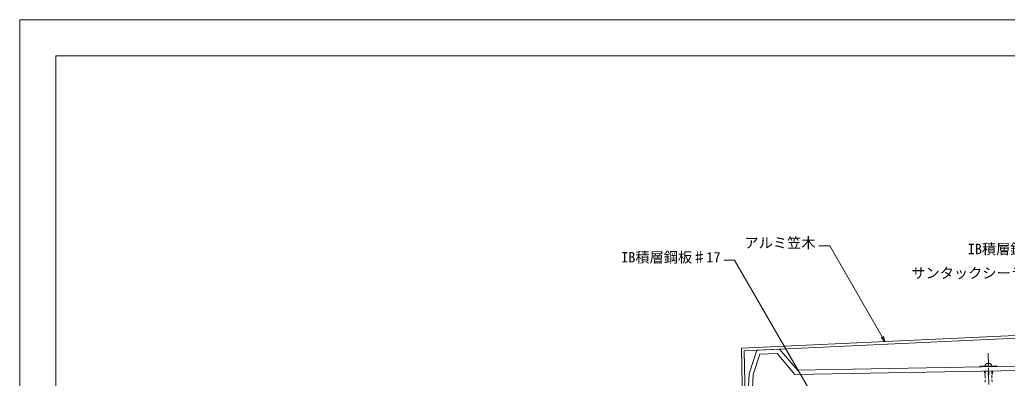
# Model space of a CAD drawing. Units: millimetres, scale not verified. Extents: x -630 to 630, y -446 to 446.
# Drawn here: x -630 to 192, y 147 to 446 of the extents above; entities that cross this region are included whole.
import ezdxf
from ezdxf.enums import TextEntityAlignment as Align

# ---------------------------------------------------------------- set-up
doc = ezdxf.new("R2010")
doc.units = ezdxf.units.MM
doc.header["$LTSCALE"] = 2
doc.linetypes.add('CHAIN1', pattern=[8, 5, -1, 1, -1])
doc.linetypes.add('DASHED1', pattern=[1.8, 1.2, -0.6])
for name, color, linetype, lineweight in [('0-0_輪郭線', 2, 'Continuous', 9), ('0-1_図面枠', 7, 'Continuous', 9), ('0-2_文字', 5, 'Continuous', 9), ('0-7_中心線', 7, 'CHAIN1', 9), ('0-A_寸法線', 7, 'Continuous', 9), ('0-E_部材(ﾋﾞｽ類)', 7, 'Continuous', 9), ('1-2_実線', 7, 'Continuous', 9)]:
    doc.layers.add(name, color=color, linetype=linetype, lineweight=lineweight)
doc.styles.add('ＭＳ ゴシック', font='')
doc.styles.get('ＭＳ ゴシック').set_extended_font_data('MS Gothic')

msp = doc.modelspace()

# ---------------------------------------------------------------- linework, layer by layer
at = {"layer": '0-0_輪郭線'}
msp.add_lwpolyline([(600, 415.5), (-600, 415.5), (-600, -415.5), (600, -415.5)], close=True, dxfattribs=at)
at = {"layer": '0-1_図面枠'}
msp.add_lwpolyline([(630, -445.5), (630, 445.5), (-630, 445.5), (-630, -445.5)], close=True, dxfattribs=at)
at = {"layer": '0-7_中心線'}
msp.add_line((177.199, 110.202), (176.131, 169.588), dxfattribs=at)
at = {"layer": '0-A_寸法線'}
for p, q in [((44.239, 257.676), (35.239, 257.676)), ((90.192, 178.081), (44.239, 257.676)), ((-34.971, 245.665), (-43.971, 245.665)), ((28.733, 135.325), (-34.971, 245.665))]:
    msp.add_line(p, q, dxfattribs=at)
msp.add_lwpolyline([(87.011, 181.263), (90.192, 178.081), (89.028, 182.427)], dxfattribs=at)
at = {"layer": '0-E_部材(ﾋﾞｽ類)'}
for p, q in [((175.608, 159.77), (177.007, 159.795)), ((183.344, 157.808), (183.357, 157.108))]:
    msp.add_line(p, q, dxfattribs=at)
at = {"layer": '0-E_部材(ﾋﾞｽ類)', "linetype": 'DASHED1'}
for p, q in [((173.634, 152.733), (172.934, 152.72)), ((173.709, 148.534), (172.934, 152.72)), ((179.22, 153.534), (173.621, 153.433)), ((173.621, 153.433), (173.785, 144.334)), ((176.713, 152.788), (176.153, 152.778)), ((176.509, 148.584), (176.153, 152.778)), ((176.713, 152.788), (176.509, 148.584)), ((179.22, 153.534), (179.384, 144.435)), ((179.933, 152.846), (179.233, 152.834)), ((179.933, 152.846), (179.308, 148.634))]:
    msp.add_line(p, q, dxfattribs=at)
at = {"layer": '0-E_部材(ﾋﾞｽ類)'}
msp.add_lwpolyline([(183.344, 157.808), (169.346, 157.557), (169.359, 156.857)], dxfattribs=at)
for centre, start, end in [((175.645, 157.67), 91.03, 181.03), ((177.045, 157.695), 1.03, 91.03)]:
    msp.add_arc(centre, 2.1, start, end, dxfattribs=at)
at = {"layer": '1-2_実線'}
msp.add_lwpolyline([(-20.819, 96.928), (-27.802, 96.803), (-29.164, 172.55), (378.689, 191.447), (378.652, 193.468), (380.943, 193.509), (382.549, 104.181), (380.258, 104.139), (380.222, 106.16), (373.081, 106.032), (372.96, 112.768), (375.251, 112.81), (375.336, 108.094), (380.186, 108.181), (378.73, 189.156), (-26.834, 170.387), (-26.125, 130.944), (-25.546, 98.73), (-20.853, 98.815)], close=True, dxfattribs=at)
msp.add_lwpolyline([(375.682, 108.1), (371.587, 164.098), (364.922, 185.014), (336.699, 183.709), (327.465, 156.199), (15.238, 150.585), (0.494, 168.147), (-13.808, 167.486), (-19.359, 150.501), (-22.024, 98.892), (-25.514, 99.154), (-22.819, 151.182), (-16.384, 170.871), (2.56, 171.748), (17.341, 154.124), (324.63, 159.648), (333.981, 187.085), (367.439, 188.633), (375.043, 164.841), (379.186, 108.163)], dxfattribs=at)

# ---------------------------------------------------------------- texts
at = {"layer": '0-2_文字', "color": 7, "style": 'ＭＳ ゴシック'}
for s, p in [('アルミ笠木', (-26.689, 253.131)), ('IB積層鋼板♯60', (159.177, 247.995)), ('IB積層鋼板♯17', (-129.307, 241.12)), ('サンタックシーラーTM-104', (112.202, 227.994))]:
    msp.add_text(s, height=8.666, dxfattribs=at).set_placement(p, align=Align.BOTTOM_LEFT)

doc.saveas('drawing.dxf')
